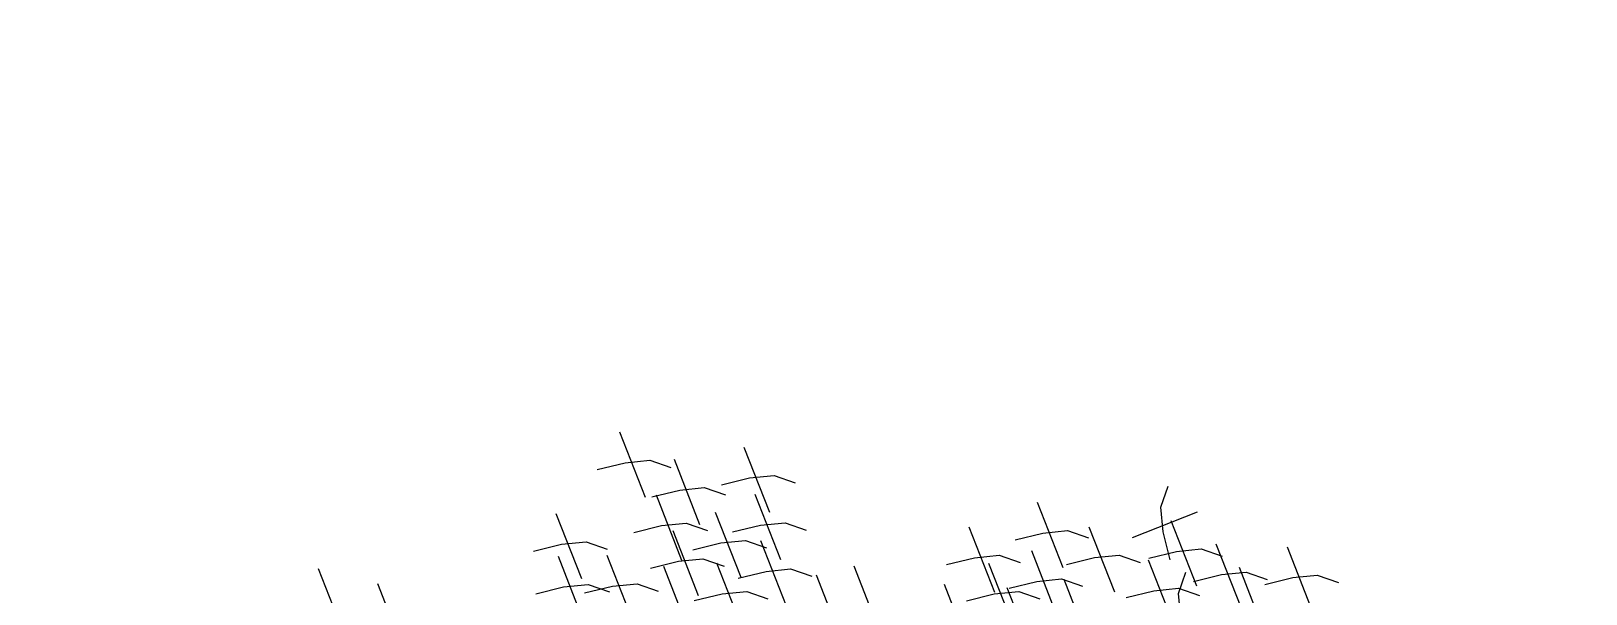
# Model space of a CAD drawing. Header units: millimetres. Extents: x 474016 to 477875, y 2288607 to 2292200.
# Drawn here: x 474152.03 to 474162.33, y 2289061.9 to 2289065.63 of the extents above; entities that cross this region are included whole.
import ezdxf
from ezdxf.enums import TextEntityAlignment as Align

# ---------------------------------------------------------------- set-up
doc = ezdxf.new("R2010")
doc.units = ezdxf.units.MM
doc.header["$LTSCALE"] = 50
doc.layers.add('EXT', color=3, linetype='Continuous', lineweight=5)
doc.layers.add('vialidad', color=5, linetype='Continuous', lineweight=13)
doc.styles.get("Standard").update_dxf_attribs({"font": 'arial.ttf'})

# ---------------------------------------------------------------- blocks, each defined once
blk = doc.blocks.new('Plarbol-031')
for points in [[(0.1874, 2.608325), (0.40975, 2.455225)], [(0.197575, 2.439975), (0.2719, 2.521925), (0.34495, 2.5829), (0.428175, 2.60515)], [(-0.326475, 2.304025), (-0.173425, 2.526375)], [(-0.158175, 2.3142), (-0.240125, 2.388525), (-0.301075, 2.461575), (-0.3233, 2.5448)], [(-0.046375, 2.464125), (0.175975, 2.311025)], [(-0.0362, 2.295775), (0.038125, 2.377725), (0.111175, 2.4387), (0.1944, 2.46095)], [(-0.239475, 2.44125), (-0.01715, 2.28815)], [(-0.229325, 2.2729), (-0.155, 2.35485), (-0.08195, 2.415825), (0.001275, 2.438075)], [(0.07815, 2.43935), (0.300475, 2.28625)], [(0.0845, 2.07725), (0.00255, 2.151575), (-0.058425, 2.224625), (-0.080675, 2.30785)], [(-0.488475, 2.244325), (-0.266125, 2.091225)], [(-0.4783, 2.075975), (-0.403975, 2.157925), (-0.330925, 2.2189), (-0.247725, 2.24115)], [(-0.226775, 2.26655), (-0.00445, 2.11345)], [(-0.2166, 2.0982), (-0.142275, 2.18015), (-0.069225, 2.24115), (0.013975, 2.263375)], [(-0.705725, 2.211275), (-0.4834, 2.0582)], [(-0.695575, 2.04295), (-0.62125, 2.1249), (-0.548175, 2.185875), (-0.464975, 2.2081)], [(-0.6206, 2.044225), (-0.398275, 1.891125)], [(-0.61045, 1.875875), (-0.536125, 1.957825), (-0.463075, 2.0188), (-0.37985, 2.04105)], [(-0.8709, 1.985125), (-0.64855, 1.83205)], [(-0.860725, 1.8168), (-0.7864, 1.89875), (-0.71335, 1.959725), (-0.630125, 1.98195)], [(-0.45545, 2.022625), (-0.233125, 1.869525)], [(-0.729875, 1.912075), (-0.507525, 1.758975)], [(-0.7197, 1.74375), (-0.645375, 1.8257), (-0.572325, 1.886675), (-0.4891, 1.9089)], [(-0.6187, 1.873325), (-0.39635, 1.720225)], [(-1.761525, 1.7539), (-1.539175, 1.6008)], [(-1.75135, 1.585575), (-1.677025, 1.6675), (-1.603975, 1.7285), (-1.52075, 1.750725)], [(-0.826425, 1.7482), (-0.6041, 1.5951)], [(-1.6243, 1.62685), (-1.401975, 1.47375)], [(-1.614125, 1.458525), (-1.5398, 1.54045), (-1.46675, 1.60145), (-1.38355, 1.623675)], [(-1.9578, 1.5646), (-1.735475, 1.4115)], [(-1.94765, 1.39625), (-1.873325, 1.4782), (-1.800275, 1.5392), (-1.71705, 1.561425)], [(-1.15485, 1.61225), (-0.932525, 1.45915)], [(-2.19095, 1.5341), (-1.9686, 1.381025)], [(-2.180775, 1.365775), (-2.10645, 1.447725), (-2.0334, 1.5087), (-1.950175, 1.530925)], [(-1.255225, 1.50235), (-1.032875, 1.34925)], [(-1.7126, 1.48455), (-1.490275, 1.331475)], [(-1.702425, 1.316225), (-1.6281, 1.398175), (-1.55505, 1.45915), (-1.47185, 1.481375)], [(-1.506775, 1.49155), (-1.28445, 1.33845)], [(-1.496625, 1.3232), (-1.4223, 1.40515), (-1.349225, 1.466125), (-1.266025, 1.488375)], [(-1.93875, 1.41215), (-1.7164, 1.25905)], [(-1.928575, 1.2438), (-1.85425, 1.32575), (-1.7812, 1.386725), (-1.698, 1.408975)], [(-1.808525, 1.33465), (-1.586175, 1.18155)], [(-1.79835, 1.1663), (-1.724025, 1.24825), (-1.650975, 1.309225), (-1.567775, 1.331475)], [(-1.59825, 1.3251), (-1.375925, 1.172025)], [(-1.5881, 1.156775), (-1.513775, 1.238725), (-1.440725, 1.2997), (-1.3575, 1.321925)], [(-1.761525, 1.2006), (-1.539175, 1.0475)], [(-2.21825, 1.13645), (-1.995925, 0.98335)], [(-2.2081, 0.9681), (-2.133775, 1.05005), (-2.060725, 1.111025), (-1.9775, 1.133275)], [(-1.9648, 1.11295), (-1.74245, 0.95985)], [(-1.954625, 0.9446), (-1.8803, 1.02655), (-1.80725, 1.087525), (-1.724025, 1.10975)], [(-2.11915, 1.00495), (-1.896825, 0.85185)], [(-2.109, 0.8366), (-2.034675, 0.91855), (-1.961625, 0.979525), (-1.8784, 1.001775)], [(-2.6369, 0.527875), (-2.41455, 0.374775)], [(-2.85795, 0.4472), (-2.635625, 0.2941)]]:
    blk.add_lwpolyline(points)

msp = doc.modelspace()

# ---------------------------------------------------------------- block references
at = {"layer": 'EXT', "xscale": 1.71989999994179, "yscale": 1.71989999994179, "zscale": 1.71989999994179, "rotation": 325.9356466897348}
msp.add_blockref('Plarbol-031', (474157.569, 2289058.678), dxfattribs=at)

# ---------------------------------------------------------------- texts
at = {"layer": 'vialidad', "color": 5, "width": 0.75}
msp.add_text('PALMA PLUMOSA', height=6, rotation=346.1813, dxfattribs=at).set_placement((474138.23, 2289056.418), align=Align.MIDDLE)

doc.saveas('drawing.dxf')
